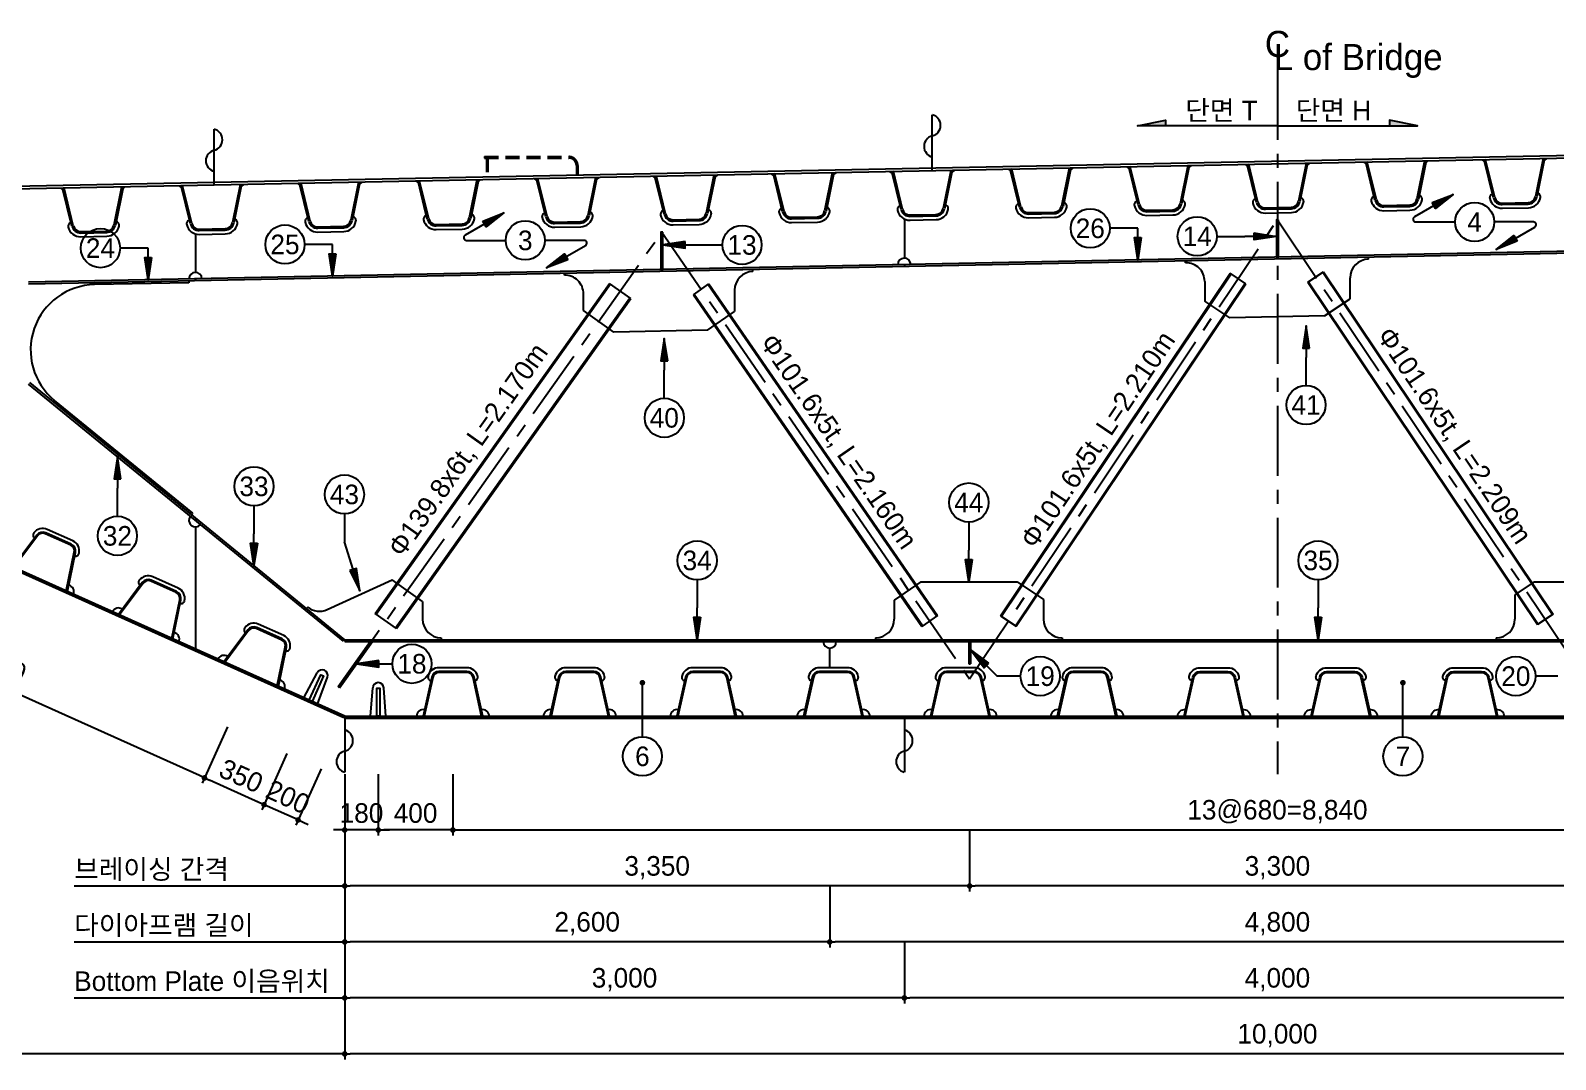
# Model space of a CAD drawing. Extents: x 2334 to 24789, y -25353 to -9366.
# Drawn here: x 6700 to 14875, y -18247 to -12732 of the extents above; entities that cross this region are included whole.
import ezdxf
from ezdxf.enums import TextEntityAlignment as Align

# ---------------------------------------------------------------- set-up
doc = ezdxf.new("R2010")
doc.units = 0
doc.header["$LTSCALE"] = 300
doc.linetypes.add('CENTER', pattern=[2, 1.25, -0.25, 0.25, -0.25])
doc.linetypes.add('HIDDEN', pattern=[0.375, 0.25, -0.125])
for name, color, linetype in [('CS-CNTL', 1, 'CENTER'), ('CS-DIML', 1, 'Continuous'), ('CS-LEAL', 1, 'Continuous'), ('CS-PATT', 1, 'Continuous'), ('CS-STEL-MAJR', 3, 'Continuous'), ('CS-STEL-MINR', 8, 'HIDDEN'), ('CS-SYMB', 3, 'Continuous'), ('CS-TEXT4', 7, 'Continuous'), ('DIML', 1, 'Continuous')]:
    doc.layers.add(name, color=color, linetype=linetype)
doc.styles.add('휴먼고딕', font='')
doc.styles.get('휴먼고딕').set_extended_font_data('휴먼고딕')
doc.dimstyles.new('일반도면_0001', dxfattribs={"dimtxt": 3.5, "dimasz": 1, "dimexe": 1, "dimexo": 5, "dimgap": 1.25, "dimtad": 1, "dimdec": 0, "dimzin": 0, "dimdsep": 46, "dimlunit": 6, "dimtxsty": '휴먼고딕', "dimblk": 'DOT', "dimcen": 0, "dimclrd": 1, "dimclre": 1, "dimclrt": 7, "dimadec": 0, "dimazin": 0, "dimtfac": 1, "dimtdec": 0, "dimtix": 1, "dimtmove": 2, "dimatfit": 3, "dimldrblk": 'NONE', "dimfxl": 1, "dimfrac": 2, "dimtolj": 1, "dimtzin": 0, "dimarcsym": 0})

# ---------------------------------------------------------------- blocks, each defined once
blk = doc.blocks.new('u-rib')
at = {"layer": 'CS-STEL-MAJR'}
for p, q in [((-116.6, -204.4), (-162, 0)), ((-153.9, 0), (-161.7, -1.7)), ((-108.8, -202.7), (-153.9, 0)), ((153.9, 0), (108.8, -202.7)), ((153.9, 0), (161.7, -1.7)), ((172, 0), (159.9, -9.8)), ((-172, 0), (-159.9, -9.8)), ((162, 0), (116.6, -204.4)), ((-69.7, -234), (69.7, -234)), ((-69.7, -242), (69.7, -242))]:
    blk.add_line(p, q, dxfattribs=at)
blk.add_lwpolyline([(-120.9, -184.9, 0.414214), (-136.1, -208.8, 0.351499), (-69.7, -262), (69.7, -262, 0.351499), (136.1, -208.8, 0.414214), (120.9, -184.9)], format="xyb", dxfattribs=at)
for centre, radius, start, end in [((-69.7, -194), 48, 192.53382, 270), ((-69.7, -194), 40, 192.53382, 270), ((69.7, -194), 40, 270, 347.46618), ((69.7, -194), 48, 270, 347.46618)]:
    blk.add_arc(centre, radius, start, end, dxfattribs=at)
blk = doc.blocks.new('하부리브(320)')
at = {"layer": 'CS-STEL-MAJR'}
for points in [[(118, 189.2, 0.414214), (133.1, 213, 0.351505), (74.6, 260), (-74.6, 260, 0.351505), (-133.1, 213, 0.414214), (-118, 189.2)], [(160, 0), (113.6, 208.7, 0.351505), (74.6, 240), (-74.6, 240, 0.351505), (-113.6, 208.7), (-160, 0)], [(159.7, 1.3), (153.9, 0), (107.8, 207.4, 0.351505), (74.6, 234), (-74.6, 234, 0.351505), (-107.8, 207.4), (-153.9, 0), (-159.7, 1.3)]]:
    blk.add_lwpolyline(points, format="xyb", dxfattribs=at)
for centre, start, end in [((-160, 0), 77.4674, 180), ((160, 0), 360, 102.5326)]:
    blk.add_arc(centre, 35, start, end, dxfattribs=at)
blk = doc.blocks.new('fp-flat-14')
at = {"layer": 'CS-SYMB', "color": 1}
blk.add_line((0, 0), (0, 10), dxfattribs=at)
for centre, start, end in [((-0.46, 8.12), 283.8809, 76.1191), ((0.46, 4.36), 103.8809, 256.1191)]:
    blk.add_arc(centre, 1.94, start, end, dxfattribs=at)
blk = doc.blocks.new('_Dot')
at = {"layer": 'DIML'}
blk.add_line((0, 0), (-1, 0), dxfattribs=at)
at = {"layer": 'DIML', "const_width": 0.5}
blk.add_lwpolyline([(-0.25, 0, 1), (0.25, 0, 1)], format="xyb", close=True, dxfattribs=at)
blk = doc.blocks.new('*D128')
at = {"layer": 'CS-DIML', "color": 1, "lineweight": -2, "transparency": 16777216}
for p, q in [((8964.2, -16717.1), (8964.2, -17047.1)), ((17804.2, -16717.1), (17804.2, -17047.1)), ((8994.2, -17017.1), (17774.2, -17017.1))]:
    blk.add_line(p, q, dxfattribs=at)
at = {"layer": 'Defpoints', "color": 0, "transparency": 16777216}
for p in [(8964.2, -16717.1), (17804.2, -16717.1), (17804.2, -17017.1)]:
    blk.add_point(p, dxfattribs=at)
at = {"layer": 'CS-DIML', "color": 1, "lineweight": -2, "transparency": 16777216, "xscale": 30, "yscale": 30, "zscale": 30, "rotation": 180}
blk.add_blockref('_Dot', (8964.2, -17017.1), dxfattribs=at)
at = {"layer": 'CS-DIML', "color": 1, "lineweight": -2, "transparency": 16777216, "xscale": 30, "yscale": 30, "zscale": 30}
blk.add_blockref('_Dot', (17804.2, -17017.1), dxfattribs=at)
at = {"layer": 'CS-DIML', "color": 7, "transparency": 16777216, "insert": (13384.2, -16919.1), "char_height": 105, "attachment_point": 5, "style": '휴먼고딕'}
blk.add_mtext('\\A1;13@680=8,840', dxfattribs=at)
blk = doc.blocks.new('_None')
blk = doc.blocks.new('*D129')
at = {"layer": 'CS-DIML', "color": 1, "lineweight": -2, "transparency": 16777216}
for p, q in [((8564.2, -16717.1), (8564.2, -17047.1)), ((8964.2, -16717.1), (8964.2, -17047.1)), ((8934.2, -17017.1), (8594.2, -17017.1))]:
    blk.add_line(p, q, dxfattribs=at)
at = {"layer": 'Defpoints', "color": 0, "transparency": 16777216}
for p in [(8564.2, -16717.1), (8964.2, -16717.1), (8564.2, -17017.1)]:
    blk.add_point(p, dxfattribs=at)
at = {"layer": 'CS-DIML', "color": 1, "lineweight": -2, "transparency": 16777216, "xscale": 30, "yscale": 30, "zscale": 30, "rotation": 180}
blk.add_blockref('_Dot', (8564.2, -17017.1), dxfattribs=at)
at = {"layer": 'CS-DIML', "color": 1, "lineweight": -2, "transparency": 16777216, "xscale": 30, "yscale": 30, "zscale": 30}
blk.add_blockref('_Dot', (8964.2, -17017.1), dxfattribs=at)
at = {"layer": 'CS-DIML', "color": 7, "transparency": 16777216, "insert": (8764.2, -16926.9), "char_height": 105, "attachment_point": 5, "style": '휴먼고딕'}
blk.add_mtext('\\A1;400', dxfattribs=at)
blk = doc.blocks.new('*D131')
at = {"layer": 'CS-DIML', "color": 1, "lineweight": -2, "transparency": 16777216}
for p, q in [((8384.2, -16717.1), (8384.2, -17047.1)), ((8564.2, -16717.1), (8564.2, -17047.1)), ((8354.2, -17017.1), (8324.2, -17017.1)), ((8564.2, -17017.1), (8384.2, -17017.1)), ((8594.2, -17017.1), (8624.2, -17017.1))]:
    blk.add_line(p, q, dxfattribs=at)
at = {"layer": 'Defpoints', "color": 0, "transparency": 16777216}
for p in [(8384.2, -16717.1), (8564.2, -16717.1), (8384.2, -17017.1)]:
    blk.add_point(p, dxfattribs=at)
at = {"layer": 'CS-DIML', "color": 1, "lineweight": -2, "transparency": 16777216, "xscale": 30, "yscale": 30, "zscale": 30}
blk.add_blockref('_Dot', (8384.2, -17017.1), dxfattribs=at)
at = {"layer": 'CS-DIML', "color": 1, "lineweight": -2, "transparency": 16777216, "xscale": 30, "yscale": 30, "zscale": 30, "rotation": 180}
blk.add_blockref('_Dot', (8564.2, -17017.1), dxfattribs=at)
at = {"layer": 'CS-DIML', "color": 7, "transparency": 16777216, "insert": (8474.2, -16926.9), "char_height": 105, "attachment_point": 5, "style": '휴먼고딕'}
blk.add_mtext('\\A1;180', dxfattribs=at)
blk = doc.blocks.new('*D133')
at = {"layer": 'CS-DIML', "color": 1, "lineweight": -2, "transparency": 16777216}
for p, q in [((8384.2, -17917.1), (8384.2, -18247.1)), ((18384.2, -17917.1), (18384.2, -18247.1)), ((18354.2, -18217.1), (8414.2, -18217.1))]:
    blk.add_line(p, q, dxfattribs=at)
at = {"layer": 'Defpoints', "color": 0, "transparency": 16777216}
for p in [(8384.2, -17917.1), (18384.2, -17917.1), (8384.2, -18217.1)]:
    blk.add_point(p, dxfattribs=at)
at = {"layer": 'CS-DIML', "color": 1, "lineweight": -2, "transparency": 16777216, "xscale": 30, "yscale": 30, "zscale": 30, "rotation": 180}
blk.add_blockref('_Dot', (8384.2, -18217.1), dxfattribs=at)
at = {"layer": 'CS-DIML', "color": 1, "lineweight": -2, "transparency": 16777216, "xscale": 30, "yscale": 30, "zscale": 30}
blk.add_blockref('_Dot', (18384.2, -18217.1), dxfattribs=at)
at = {"layer": 'CS-DIML', "color": 7, "transparency": 16777216, "insert": (13384.2, -18119.1), "char_height": 105, "attachment_point": 5, "style": '휴먼고딕'}
blk.add_mtext('\\A1;10,000', dxfattribs=at)
blk = doc.blocks.new('*D134')
at = {"layer": 'CS-DIML', "color": 1, "lineweight": -2, "transparency": 16777216}
for p, q in [((3634.2, -17917.1), (3634.2, -18247.1)), ((8384.2, -17917.1), (8384.2, -18247.1)), ((8354.2, -18217.1), (3664.2, -18217.1))]:
    blk.add_line(p, q, dxfattribs=at)
at = {"layer": 'Defpoints', "color": 0, "transparency": 16777216}
for p in [(3634.2, -17917.1), (8384.2, -17917.1), (3634.2, -18217.1)]:
    blk.add_point(p, dxfattribs=at)
at = {"layer": 'CS-DIML', "color": 1, "lineweight": -2, "transparency": 16777216, "xscale": 30, "yscale": 30, "zscale": 30, "rotation": 180}
blk.add_blockref('_Dot', (3634.2, -18217.1), dxfattribs=at)
at = {"layer": 'CS-DIML', "color": 1, "lineweight": -2, "transparency": 16777216, "xscale": 30, "yscale": 30, "zscale": 30}
blk.add_blockref('_Dot', (8384.2, -18217.1), dxfattribs=at)
at = {"layer": 'CS-DIML', "color": 7, "transparency": 16777216, "insert": (6009.2, -18119.1), "char_height": 105, "attachment_point": 5, "style": '휴먼고딕'}
blk.add_mtext('\\A1;4,750', dxfattribs=at)
blk = doc.blocks.new('*D136')
at = {"layer": 'CS-DIML', "color": 1, "lineweight": -2, "transparency": 16777216}
for p, q in [((8384.2, -17017.1), (8384.2, -17347.1)), ((11734.2, -17017.1), (11734.2, -17347.1)), ((11704.2, -17317.1), (8414.2, -17317.1))]:
    blk.add_line(p, q, dxfattribs=at)
at = {"layer": 'Defpoints', "color": 0, "transparency": 16777216}
for p in [(8384.2, -17017.1), (11734.2, -17017.1), (8384.2, -17317.1)]:
    blk.add_point(p, dxfattribs=at)
at = {"layer": 'CS-DIML', "color": 1, "lineweight": -2, "transparency": 16777216, "xscale": 30, "yscale": 30, "zscale": 30, "rotation": 180}
blk.add_blockref('_Dot', (8384.2, -17317.1), dxfattribs=at)
at = {"layer": 'CS-DIML', "color": 1, "lineweight": -2, "transparency": 16777216, "xscale": 30, "yscale": 30, "zscale": 30}
blk.add_blockref('_Dot', (11734.2, -17317.1), dxfattribs=at)
at = {"layer": 'CS-DIML', "color": 7, "transparency": 16777216, "insert": (10059.2, -17219.1), "char_height": 105, "attachment_point": 5, "style": '휴먼고딕'}
blk.add_mtext('\\A1;3,350', dxfattribs=at)
blk = doc.blocks.new('*D137')
at = {"layer": 'CS-DIML', "color": 1, "lineweight": -2, "transparency": 16777216}
for p, q in [((11734.2, -17017.1), (11734.2, -17347.1)), ((15034.2, -17017.1), (15034.2, -17347.1)), ((15004.2, -17317.1), (11764.2, -17317.1))]:
    blk.add_line(p, q, dxfattribs=at)
at = {"layer": 'Defpoints', "color": 0, "transparency": 16777216}
for p in [(11734.2, -17017.1), (15034.2, -17017.1), (11734.2, -17317.1)]:
    blk.add_point(p, dxfattribs=at)
at = {"layer": 'CS-DIML', "color": 1, "lineweight": -2, "transparency": 16777216, "xscale": 30, "yscale": 30, "zscale": 30, "rotation": 180}
blk.add_blockref('_Dot', (11734.2, -17317.1), dxfattribs=at)
at = {"layer": 'CS-DIML', "color": 1, "lineweight": -2, "transparency": 16777216, "xscale": 30, "yscale": 30, "zscale": 30}
blk.add_blockref('_Dot', (15034.2, -17317.1), dxfattribs=at)
at = {"layer": 'CS-DIML', "color": 7, "transparency": 16777216, "insert": (13384.2, -17219.1), "char_height": 105, "attachment_point": 5, "style": '휴먼고딕'}
blk.add_mtext('\\A1;3,300', dxfattribs=at)
blk = doc.blocks.new('*D139')
at = {"layer": 'CS-DIML', "color": 1, "lineweight": -2, "transparency": 16777216}
for p, q in [((8384.2, -17317.1), (8384.2, -17647.1)), ((10984.2, -17317.1), (10984.2, -17647.1)), ((10954.2, -17617.1), (8414.2, -17617.1))]:
    blk.add_line(p, q, dxfattribs=at)
at = {"layer": 'Defpoints', "color": 0, "transparency": 16777216}
for p in [(8384.2, -17317.1), (10984.2, -17317.1), (8384.2, -17617.1)]:
    blk.add_point(p, dxfattribs=at)
at = {"layer": 'CS-DIML', "color": 1, "lineweight": -2, "transparency": 16777216, "xscale": 30, "yscale": 30, "zscale": 30, "rotation": 180}
blk.add_blockref('_Dot', (8384.2, -17617.1), dxfattribs=at)
at = {"layer": 'CS-DIML', "color": 1, "lineweight": -2, "transparency": 16777216, "xscale": 30, "yscale": 30, "zscale": 30}
blk.add_blockref('_Dot', (10984.2, -17617.1), dxfattribs=at)
at = {"layer": 'CS-DIML', "color": 7, "transparency": 16777216, "insert": (9684.2, -17519.1), "char_height": 105, "attachment_point": 5, "style": '휴먼고딕'}
blk.add_mtext('\\A1;2,600', dxfattribs=at)
blk = doc.blocks.new('*D140')
at = {"layer": 'CS-DIML', "color": 1, "lineweight": -2, "transparency": 16777216}
for p, q in [((10984.2, -17317.1), (10984.2, -17647.1)), ((15784.2, -17317.1), (15784.2, -17647.1)), ((15754.2, -17617.1), (11014.2, -17617.1))]:
    blk.add_line(p, q, dxfattribs=at)
at = {"layer": 'Defpoints', "color": 0, "transparency": 16777216}
for p in [(10984.2, -17317.1), (15784.2, -17317.1), (10984.2, -17617.1)]:
    blk.add_point(p, dxfattribs=at)
at = {"layer": 'CS-DIML', "color": 1, "lineweight": -2, "transparency": 16777216, "xscale": 30, "yscale": 30, "zscale": 30, "rotation": 180}
blk.add_blockref('_Dot', (10984.2, -17617.1), dxfattribs=at)
at = {"layer": 'CS-DIML', "color": 1, "lineweight": -2, "transparency": 16777216, "xscale": 30, "yscale": 30, "zscale": 30}
blk.add_blockref('_Dot', (15784.2, -17617.1), dxfattribs=at)
at = {"layer": 'CS-DIML', "color": 7, "transparency": 16777216, "insert": (13384.2, -17519.1), "char_height": 105, "attachment_point": 5, "style": '휴먼고딕'}
blk.add_mtext('\\A1;4,800', dxfattribs=at)
blk = doc.blocks.new('*D146')
at = {"layer": 'CS-DIML', "color": 1, "lineweight": -2, "transparency": 16777216}
for p, q in [((8074.8, -16607.9), (7939.5, -16908.9)), ((8257.2, -16689.9), (8121.9, -16990.9)), ((7924.4, -16869.3), (7897.1, -16857)), ((8134.2, -16963.5), (7951.8, -16881.6)), ((8161.6, -16975.8), (8189, -16988.1))]:
    blk.add_line(p, q, dxfattribs=at)
at = {"layer": 'Defpoints', "color": 0, "transparency": 16777216}
for p in [(8074.8, -16607.9), (8257.2, -16689.9), (7951.8, -16881.6)]:
    blk.add_point(p, dxfattribs=at)
at = {"layer": 'CS-DIML', "color": 1, "lineweight": -2, "transparency": 16777216, "xscale": 30, "yscale": 30, "zscale": 30}
for p, rotation in [((7951.8, -16881.6), 335.804027417254), ((8134.2, -16963.5), 155.804027417254)]:
    blk.add_blockref('_Dot', p, dxfattribs=dict(at, rotation=rotation))
at = {"layer": 'CS-DIML', "color": 7, "transparency": 16777216, "insert": (8080, -16840.2), "char_height": 105, "attachment_point": 5, "rotation": 335.80403, "style": '휴먼고딕'}
blk.add_mtext('\\A1;200', dxfattribs=at)
blk = doc.blocks.new('*D147')
at = {"layer": 'CS-DIML', "color": 1, "lineweight": -2, "transparency": 16777216}
for p, q in [((7755.5, -16464.5), (7620.3, -16765.5)), ((8074.8, -16607.9), (7939.5, -16908.9)), ((7924.4, -16869.3), (7659.9, -16750.4))]:
    blk.add_line(p, q, dxfattribs=at)
at = {"layer": 'Defpoints', "color": 0, "transparency": 16777216}
for p in [(7755.5, -16464.5), (8074.8, -16607.9), (7632.5, -16738.1)]:
    blk.add_point(p, dxfattribs=at)
at = {"layer": 'CS-DIML', "color": 1, "lineweight": -2, "transparency": 16777216, "xscale": 30, "yscale": 30, "zscale": 30}
for p, rotation in [((7632.5, -16738.1), 155.804027417254), ((7951.8, -16881.6), 335.804027417254)]:
    blk.add_blockref('_Dot', p, dxfattribs=dict(at, rotation=rotation))
at = {"layer": 'CS-DIML', "color": 7, "transparency": 16777216, "insert": (7829.2, -16727.5), "char_height": 105, "attachment_point": 5, "rotation": 335.80403, "style": '휴먼고딕'}
blk.add_mtext('\\A1;350', dxfattribs=at)
blk = doc.blocks.new('*D148')
at = {"layer": 'CS-DIML', "color": 1, "lineweight": -2, "transparency": 16777216}
for p, q in [((4927.8, -15193.9), (4792.6, -15494.9)), ((7605.2, -16725.8), (4832.3, -15479.9)), ((7755.5, -16464.5), (7620.3, -16765.5))]:
    blk.add_line(p, q, dxfattribs=at)
at = {"layer": 'Defpoints', "color": 0, "transparency": 16777216}
for p in [(4927.8, -15193.9), (4804.9, -15467.6), (7755.5, -16464.5)]:
    blk.add_point(p, dxfattribs=at)
at = {"layer": 'CS-DIML', "color": 1, "lineweight": -2, "transparency": 16777216, "xscale": 30, "yscale": 30, "zscale": 30}
for p, rotation in [((4804.9, -15467.6), 155.804027417254), ((7632.5, -16738.1), 335.804027417254)]:
    blk.add_blockref('_Dot', p, dxfattribs=dict(at, rotation=rotation))
at = {"layer": 'CS-DIML', "color": 7, "transparency": 16777216, "insert": (6258.9, -16013.4), "char_height": 105, "attachment_point": 5, "rotation": 335.80403, "style": '휴먼고딕'}
blk.add_mtext('\\A1;5@620=3,100', dxfattribs=at)
blk = doc.blocks.new('*D81')
at = {"layer": 'CS-DIML', "color": 1, "lineweight": -2, "transparency": 16777216}
for p, q in [((8384.2, -17617.1), (8384.2, -17947.1)), ((11384.2, -17617.1), (11384.2, -17947.1)), ((11354.2, -17917.1), (8414.2, -17917.1))]:
    blk.add_line(p, q, dxfattribs=at)
at = {"layer": 'Defpoints', "color": 0, "transparency": 16777216}
for p in [(8384.2, -17617.1), (11384.2, -17617.1), (8384.2, -17917.1)]:
    blk.add_point(p, dxfattribs=at)
at = {"layer": 'CS-DIML', "color": 1, "lineweight": -2, "transparency": 16777216, "xscale": 30, "yscale": 30, "zscale": 30, "rotation": 180}
blk.add_blockref('_Dot', (8384.2, -17917.1), dxfattribs=at)
at = {"layer": 'CS-DIML', "color": 1, "lineweight": -2, "transparency": 16777216, "xscale": 30, "yscale": 30, "zscale": 30}
blk.add_blockref('_Dot', (11384.2, -17917.1), dxfattribs=at)
at = {"layer": 'CS-DIML', "color": 7, "transparency": 16777216, "insert": (9884.2, -17819.1), "char_height": 105, "attachment_point": 5, "style": '휴먼고딕'}
blk.add_mtext('\\A1;3,000', dxfattribs=at)
blk = doc.blocks.new('*D82')
at = {"layer": 'CS-DIML', "color": 1, "lineweight": -2, "transparency": 16777216}
for p, q in [((11384.2, -17617.1), (11384.2, -17947.1)), ((15384.2, -17617.1), (15384.2, -17947.1)), ((15354.2, -17917.1), (11414.2, -17917.1))]:
    blk.add_line(p, q, dxfattribs=at)
at = {"layer": 'Defpoints', "color": 0, "transparency": 16777216}
for p in [(11384.2, -17617.1), (15384.2, -17617.1), (11384.2, -17917.1)]:
    blk.add_point(p, dxfattribs=at)
at = {"layer": 'CS-DIML', "color": 1, "lineweight": -2, "transparency": 16777216, "xscale": 30, "yscale": 30, "zscale": 30, "rotation": 180}
blk.add_blockref('_Dot', (11384.2, -17917.1), dxfattribs=at)
at = {"layer": 'CS-DIML', "color": 1, "lineweight": -2, "transparency": 16777216, "xscale": 30, "yscale": 30, "zscale": 30}
blk.add_blockref('_Dot', (15384.2, -17917.1), dxfattribs=at)
at = {"layer": 'CS-DIML', "color": 7, "transparency": 16777216, "insert": (13384.2, -17819.1), "char_height": 105, "attachment_point": 5, "style": '휴먼고딕'}
blk.add_mtext('\\A1;4,000', dxfattribs=at)

msp = doc.modelspace()

# ---------------------------------------------------------------- hatches: boundary and pattern name
at = {"layer": 'CS-LEAL'}
for points in [[(12784.2, -13213.1), (12634.2, -13243.1), (12784.2, -13243.1)], [(13984.2, -13243.1), (14134.2, -13243.1), (13984.2, -13213.1)]]:
    msp.add_hatch(color=256, dxfattribs=at).paths.add_polyline_path(points)

# ---------------------------------------------------------------- linework, layer by layer
at = {"layer": 'CS-CNTL', "linetype": 'CENTER'}
for p, q in [((13384.2, -12943.1), (13384.2, -16717.1)), ((8352.6, -16251.7), (10084.2, -13813.2)), ((10084.2, -13813.2), (11734.2, -16207.1)), ((11734.2, -16207.1), (13384.2, -13747.2)), ((13384.2, -13747.2), (15034.2, -16207.1))]:
    msp.add_line(p, q, dxfattribs=at)
at = {"layer": 'CS-LEAL'}
for p, q in [((14326.6, -13610.3), (14118.7, -13730.3)), ((9237.5, -13708.9), (9029.7, -13828.9)), ((12635.8, -13792.2), (12485.8, -13792.2)), ((12635.8, -13962.2), (12635.8, -13792.2)), ((14126.2, -13758.3), (14336.2, -13758.3)), ((14756.2, -13758.3), (14546.2, -13758.3)), ((14555.9, -13906.3), (14763.7, -13786.3)), ((8319.1, -13878.5), (8169.1, -13878.5)), ((8319.1, -14048.5), (8319.1, -13878.5)), ((9037.2, -13856.9), (9247.2, -13856.9)), ((9667.2, -13856.9), (9457.2, -13856.9)), ((9466.8, -14004.9), (9674.7, -13884.9)), ((10089.2, -13881.3), (10259.2, -13881.3)), ((10259.2, -13881.3), (10409.2, -13881.3)), ((13059.2, -13835.3), (13209.2, -13835.3)), ((13379.2, -13835.3), (13209.2, -13835.3)), ((7329.9, -13898.3), (7179.9, -13898.3)), ((7329.9, -14068.3), (7329.9, -13898.3)), ((10097.5, -14383), (10097.5, -14553)), ((13537.6, -14314.2), (13537.6, -14484.2)), ((13537.6, -14634.2), (13537.6, -14484.2)), ((10097.5, -14703), (10097.5, -14553)), ((7165.7, -15015.5), (7165.7, -15185.5)), ((7165.7, -15335.5), (7165.7, -15185.5)), ((7897.9, -15280.2), (7897.9, -15430.2)), ((8382.8, -15323.4), (8382.8, -15473.4)), ((11729.8, -15367.1), (11729.8, -15517.1)), ((7897.9, -15600.2), (7897.9, -15430.2)), ((8465.9, -15735.7), (8382.8, -15473.4)), ((11729.8, -15687.1), (11729.8, -15517.1)), ((10273.5, -15677.1), (10273.5, -15827.1)), ((13601.8, -15677.1), (13601.8, -15827.1)), ((10273.5, -15997.1), (10273.5, -15827.1)), ((13601.8, -15997.1), (13601.8, -15827.1)), ((11739.2, -16050.4), (11881.4, -16192.6)), ((8447.9, -16126.1), (8639.6, -16126.1)), ((9980, -16517.1), (9980, -16227.7)), ((12007.5, -16192.6), (11881.4, -16192.6)), ((14056.7, -16517.1), (14056.7, -16227.7)), ((14887.1, -16192.6), (14767.1, -16192.6)), ((6934.2, -17317.1), (8384.2, -17317.1)), ((6934.2, -17617.1), (8384.2, -17617.1)), ((6934.2, -17917.1), (8384.2, -17917.1))]:
    msp.add_line(p, q, dxfattribs=at)
for points in [[(13384.2, -13243.1), (12634.2, -13243.1), (12784.2, -13213.1), (12784.2, -13243.1)], [(13384.2, -13243.1), (14134.2, -13243.1), (13984.2, -13213.1), (13984.2, -13243.1)]]:
    msp.add_lwpolyline(points, dxfattribs=at)
for points in [[(14326.6, -13610.3, 0, 36, 0), (14222.6, -13670.3, 0, 0, 0)], [(9237.5, -13708.9, 0, 36, 0), (9133.6, -13768.9, 0, 0, 0)], [(10089.2, -13881.3, 0, 36, 0), (10209.2, -13881.3, 0, 0, 0)], [(12635.8, -13962.2, 0, 36, 0), (12635.8, -13842.2, 0, 0, 0)], [(13379.2, -13835.3, 0, 36, 0), (13259.2, -13835.3, 0, 0, 0)], [(14555.9, -13906.3, 0, 36, 0), (14659.8, -13846.3, 0, 0, 0)], [(7329.9, -14068.3, 0, 36, 0), (7329.9, -13948.3, 0, 0, 0)], [(8319.1, -14048.5, 0, 36, 0), (8319.1, -13928.5, 0, 0, 0)], [(9466.8, -14004.9, 0, 36, 0), (9570.8, -13944.9, 0, 0, 0)], [(13537.6, -14314.2, 0, 36, 0), (13537.6, -14434.2, 0, 0, 0)], [(10097.5, -14383, 0, 36, 0), (10097.5, -14503, 0, 0, 0)], [(7165.7, -15015.5, 0, 36, 0), (7165.7, -15135.5, 0, 0, 0)], [(7897.9, -15600.2, 0, 36, 0), (7897.9, -15480.2, 0, 0, 0)], [(8465.9, -15735.7, 0, 36, 0), (8429.7, -15621.3, 0, 0, 0)], [(11729.8, -15687.1, 0, 36, 0), (11729.8, -15567.1, 0, 0, 0)], [(10273.5, -15997.1, 0, 36, 0), (10273.5, -15877.1, 0, 0, 0)], [(13601.8, -15997.1, 0, 36, 0), (13601.8, -15877.1, 0, 0, 0)], [(11739.2, -16050.4, 0, 36, 0), (11824.1, -16135.2, 0, 0, 0)], [(8447.9, -16126.1, 0, 36, 0), (8567.9, -16126.1, 0, 0, 0)]]:
    msp.add_lwpolyline(points, format="xyseb", dxfattribs=at)
for points in [[(14213.6, -13654.7), (14326.6, -13610.3), (14231.6, -13685.9)], [(9124.6, -13753.3), (9237.5, -13708.9), (9142.6, -13784.5)], [(10209.2, -13863.3), (10089.2, -13881.3), (10209.2, -13899.3)], [(12653.8, -13842.2), (12635.8, -13962.2), (12617.8, -13842.2)], [(13259.2, -13817.3), (13379.2, -13835.3), (13259.2, -13853.3)], [(14668.8, -13861.9), (14555.9, -13906.3), (14650.8, -13830.7)], [(7347.9, -13948.3), (7329.9, -14068.3), (7311.9, -13948.3)], [(8337.1, -13928.5), (8319.1, -14048.5), (8301.1, -13928.5)], [(9579.8, -13960.5), (9466.8, -14004.9), (9561.8, -13929.3)], [(10115.5, -14503), (10097.5, -14383), (10079.5, -14503)], [(13555.6, -14434.2), (13537.6, -14314.2), (13519.6, -14434.2)], [(7183.7, -15135.5), (7165.7, -15015.5), (7147.7, -15135.5)], [(7915.9, -15480.2), (7897.9, -15600.2), (7879.9, -15480.2)], [(11747.8, -15567.1), (11729.8, -15687.1), (11711.8, -15567.1)], [(8412.5, -15626.8), (8465.9, -15735.7), (8446.8, -15615.9)], [(10291.5, -15877.1), (10273.5, -15997.1), (10255.5, -15877.1)], [(13619.8, -15877.1), (13601.8, -15997.1), (13583.8, -15877.1)], [(11836.8, -16122.5), (11739.2, -16050.4), (11811.4, -16148)], [(8567.9, -16108.1), (8447.9, -16126.1), (8567.9, -16144.1)]]:
    msp.add_lwpolyline(points, close=True, dxfattribs=at)
at = {"layer": 'CS-LEAL', "const_width": 15}
for points in [[(9972.5, -16227.7, 1), (9987.5, -16227.7, 1)], [(14049.2, -16227.7, 1), (14064.2, -16227.7, 1)]]:
    msp.add_lwpolyline(points, format="xyb", close=True, dxfattribs=at)
at = {"layer": 'CS-LEAL'}
for centre in [(12380.8, -13792.2), (12954.2, -13835.3), (14441.2, -13758.3), (7074.9, -13898.3), (8064.1, -13878.5), (9352.2, -13856.9), (10514.2, -13881.3), (10097.5, -14808), (13537.6, -14739.2), (7897.9, -15175.2), (8382.8, -15218.4), (11729.8, -15262.1), (7165.7, -15440.5), (10273.5, -15572.1), (13601.8, -15572.1), (8744.6, -16126.1), (12112.5, -16192.6), (14662.1, -16192.6), (9980, -16622.1), (14056.7, -16622.1)]:
    msp.add_circle(centre, 105, dxfattribs=at)
for centre, start, end in [((14126.2, -13743.3), 120, 270), ((14126.2, -13743.3), 120, 270), ((14756.2, -13773.3), 300, 90), ((9037.2, -13841.9), 120, 270), ((9037.2, -13841.9), 120, 270), ((9667.2, -13871.9), 300, 90)]:
    msp.add_arc(centre, 15, start, end, dxfattribs=at)
at = {"layer": 'CS-PATT'}
for p, q in [((11384.2, -13742), (11384.2, -13952.2)), ((7584.2, -13823.2), (7584.2, -14028.2)), ((7584.2, -15392.1), (7584.2, -16047.7)), ((10984.2, -16147.1), (10984.2, -16042.1))]:
    msp.add_line(p, q, dxfattribs=at)
at = {"layer": 'CS-STEL-MAJR'}
for p, q in [((15384.2, -13393.1), (4644.2, -13607.9)), ((15384.2, -13407.1), (4644.2, -13621.9)), ((15384.2, -13907.2), (6689.2, -14081.1)), ((15384.2, -13917.2), (6689.2, -14091.1)), ((12892.2, -13977.1), (12892, -13967.1)), ((13872.2, -13957.5), (13872, -13947.5)), ((9562.2, -14043.7), (9562, -14033.7)), ((10572.2, -14023.5), (10572, -14013.5)), ((11384.2, -13987.2), (11384.2, -13997.2)), ((11900, -15868.8), (13131.3, -14033.2)), ((11904.1, -15871.6), (13135.4, -14036)), ((13215.6, -14089.8), (13131.3, -14033.2)), ((13547.3, -14081.4), (13631.7, -14024.8)), ((13627.5, -14027.6), (14858.3, -15862.5)), ((13631.7, -14024.8), (14862.4, -15859.7)), ((13774.2, -14170), (13774.2, -14057.5)), ((7549.3, -14083.9), (7043.6, -14094)), ((7549.3, -14073.9), (7549.3, -14083.9)), ((7584.2, -14063.2), (7584.2, -14073.2)), ((8547.4, -15856.7), (9803.9, -14087.2)), ((8552.3, -15860.1), (9808.8, -14090.7)), ((9917.9, -14168.2), (9803.9, -14087.2)), ((10253.2, -14147.9), (10336.9, -14090.2)), ((10332.8, -14093), (11558.3, -15871.1)), ((10336.9, -14090.2), (11562.4, -15868.3)), ((10474.2, -14123.5), (10474.2, -14238.4)), ((11980.2, -15922.6), (13211.5, -14087)), ((11984.4, -15925.4), (13215.6, -14089.8)), ((12994.2, -14077.1), (12994.2, -14182.1)), ((13547.3, -14081.4), (14778, -15916.3)), ((13551.4, -14078.7), (14782.2, -15913.6)), ((8656.5, -15934.1), (9913, -14164.7)), ((8661.4, -15937.6), (9917.9, -14168.2)), ((9664.2, -14233.4), (9664.2, -14143.7)), ((10253.2, -14147.9), (11478.8, -15926)), ((10257.3, -14145), (11482.9, -15923.1)), ((13128.9, -14272.4), (12994.2, -14182.1)), ((13636.8, -14262.2), (13774.2, -14170)), ((9826.3, -14348.5), (9664.2, -14233.4)), ((10329.2, -14338.4), (10474.2, -14238.4)), ((13636.8, -14262.2), (13128.9, -14272.4)), ((10329.2, -14338.4), (9826.3, -14348.5)), ((8377.9, -16004.9), (6689.2, -14626.7)), ((8384.2, -15997.1), (6695.6, -14618.9)), ((8384.2, -16407.1), (4644.2, -14726.6)), ((8380.1, -16416.3), (4644.2, -14737.6)), ((7569.8, -15319.5), (6829.3, -14715.1)), ((7563.5, -15327.2), (7569.8, -15319.5)), ((7584.2, -15357.1), (7590.6, -15349.4)), ((8290.6, -15835.6), (8638.6, -15676.2)), ((8801.7, -15792), (8638.6, -15676.2)), ((11472.8, -15687.1), (11329.8, -15785.7)), ((11472.8, -15687.1), (11988.1, -15687.1)), ((11988.1, -15687.1), (12129.8, -15782.1)), ((14760.7, -15687.1), (14656.9, -15756.8)), ((14760.7, -15687.1), (15305.9, -15687.1)), ((14656.9, -15756.8), (14656.9, -15887.1)), ((8185.7, -15822.2), (8179.4, -15830)), ((8661.4, -15937.6), (8547.4, -15856.7)), ((8801.7, -15792), (8801.7, -15887.1)), ((11329.8, -15785.7), (11329.8, -15887.1)), ((12129.8, -15782.1), (12129.8, -15887.1)), ((11562.4, -15868.3), (11478.8, -15926)), ((11900, -15868.8), (11984.4, -15925.4)), ((14862.4, -15859.7), (14778, -15916.3)), ((8348.5, -16248.8), (8520.1, -16007.1)), ((8356.7, -16254.6), (8532.4, -16007.1)), ((8384.2, -15997.1), (8377.9, -16004.9)), ((8384.2, -15997.1), (18384.2, -15997.1)), ((8384.2, -15997.1), (8384.2, -16007.1)), ((8384.2, -16007.1), (18384.2, -16007.1)), ((8901.7, -15987.1), (8901.7, -15997.1)), ((10984.2, -16007.1), (10984.2, -15997.1)), ((10984.2, -15997.1), (10984.2, -16007.1)), ((11229.8, -15987.1), (11229.8, -15997.1)), ((11729.2, -16007.1), (11729.2, -16127.1)), ((11739.2, -16007.1), (11739.2, -16127.1)), ((12229.8, -15987.1), (12229.8, -15997.1)), ((14556.9, -15987.1), (14556.9, -15997.1)), ((8164.4, -16308.4), (8236.9, -16174.1)), ((11729.2, -16127.1), (11739.2, -16127.1)), ((8239.2, -16342), (8291.5, -16198.6)), ((8356.7, -16254.6), (8348.5, -16248.8)), ((8523.2, -16407.1), (8534.3, -16255)), ((8605.2, -16407.1), (8594.2, -16255)), ((8384.2, -16407.1), (8380.1, -16416.3)), ((8384.2, -16407.1), (18384.2, -16407.1)), ((8384.2, -16407.1), (8384.2, -16417.1)), ((8384.2, -16417.1), (18384.2, -16417.1))]:
    msp.add_line(p, q, dxfattribs=at)
for points in [[(10089.2, -13813.2), (10079.2, -13813.2), (10079.2, -14013.2), (10089.2, -14013.2)], [(13389.2, -13747.2), (13379.2, -13747.2), (13379.2, -13947.2), (13389.2, -13947.2)], [(8194.5, -16321.9), (8256, -16185.1), (8270.6, -16191.6), (8209.1, -16328.4)], [(8556.2, -16407.1), (8556.2, -16257.1), (8572.2, -16257.1), (8572.2, -16407.1)]]:
    msp.add_lwpolyline(points, close=True, dxfattribs=at)
for centre, radius, start, end in [((11384.2, -13987.2), 35, 1.14576, 181.14576), ((12894.2, -14077.1), 100, 0, 91.14576), ((13874.2, -14057.5), 100, 91.14576, 180), ((7584.2, -14063.2), 35, 1.14576, 181.14576), ((9564.2, -14143.7), 100, 0, 91.14576), ((10574.2, -14123.5), 100, 91.14576, 180), ((7050.6, -14444), 350, 91.14576, 230.78065), ((7584.2, -15357.1), 35, 140.78065, 320.78065), ((8249, -15744.7), 100, 230.78065, 294.62043), ((8901.7, -15887.1), 100, 180, 270), ((11229.8, -15887.1), 100, 270, 0), ((12229.8, -15887.1), 100, 180, 270), ((14556.9, -15887.1), 100, 270, 0), ((10984.2, -16007.1), 35, 180, 0), ((8263.3, -16188.3), 30, 339.96804, 151.64037), ((8564.2, -16257.1), 30, 4.16401, 175.83634)]:
    msp.add_arc(centre, radius, start, end, dxfattribs=at)
at = {"layer": 'CS-STEL-MINR'}
for p, q in [((9134.2, -13408.1), (9586.2, -13408.1)), ((9134.2, -13416.1), (9586.2, -13416.1)), ((9626.2, -13456.1), (9626.2, -13508.3)), ((9634.2, -13456.1), (9634.2, -13508.1))]:
    msp.add_line(p, q, dxfattribs=at)
for points in [[(9134.2, -13408.1), (9134.2, -13416.1)], [(9144.2, -13416.1), (9144.2, -13517.9)], [(9152.2, -13416.1), (9152.2, -13517.8)]]:
    msp.add_lwpolyline(points, dxfattribs=at)
for radius in [48, 40]:
    msp.add_arc((9586.2, -13456.1), radius, 0, 90, dxfattribs=at)

# ---------------------------------------------------------------- block references
at = {"xscale": 30, "yscale": 30, "zscale": 30}
for p in [(11534.2, -13484.1), (7684.2, -13561.1)]:
    msp.add_blockref('fp-flat-14', p, dxfattribs=at)
at = {"xscale": 30, "yscale": 30, "zscale": 30, "rotation": 180}
for p in [(8384.2, -16407.1), (11384.2, -16407.1)]:
    msp.add_blockref('fp-flat-14', p, dxfattribs=at)
at = {"layer": 'CS-STEL-MAJR'}
for name, p, rotation in [('u-rib', (11479.2, -13485.2), 1.145762837967497), ('u-rib', (12114.2, -13472.5), 1.145762837967497), ('u-rib', (12749.2, -13459.8), 1.145762837967497), ('u-rib', (13384.2, -13447.1), 1.145762837967497), ('u-rib', (14019.2, -13434.4), 1.145762837967497), ('u-rib', (14654.2, -13421.7), 1.145762837967497), ('u-rib', (7669.2, -13561.4), 1.145762837967497), ('u-rib', (8304.2, -13548.7), 1.145762837967497), ('u-rib', (8939.2, -13536), 1.145762837967497), ('u-rib', (9574.2, -13523.3), 1.145762837967497), ('u-rib', (10209.2, -13510.6), 1.145762837967497), ('u-rib', (10844.2, -13497.9), 1.145762837967497), ('u-rib', (7034.2, -13574.1), 1.145762837967497), ('하부리브(320)', (6751.5, -15673.5), 335.8053030995115), ('하부리브(320)', (7317, -15927.6), 335.8053030995115), ('하부리브(320)', (7882.6, -16181.7), 335.8053030995115)]:
    msp.add_blockref(name, p, dxfattribs=dict(at, rotation=rotation))
for p in [(8964.2, -16407.1), (9644.2, -16407.1), (10324.2, -16407.1), (11004.2, -16407.1), (11684.2, -16407.1), (12364.2, -16407.1)]:
    msp.add_blockref('하부리브(320)', p, dxfattribs=at)
at = {"layer": 'CS-STEL-MAJR', "xscale": -1}
for p in [(13044.2, -16407.1), (13724.2, -16407.1), (14404.2, -16407.1)]:
    msp.add_blockref('하부리브(320)', p, dxfattribs=at)

# ---------------------------------------------------------------- texts
at = {"layer": 'CS-TEXT4', "style": '휴먼고딕'}
for s, height, p in [('C', 140, (13384.2, -12804.1)), ('단면 T', 105, (13084.2, -13160.6)), ('단면 H', 105, (13684.2, -13160.6)), ('4', 105, (14441.2, -13758.3)), ('3', 105, (9352.2, -13856.9)), ('26', 105, (12380.8, -13792.2)), ('14', 105, (12954.2, -13835.3)), ('24', 105, (7074.9, -13898.3)), ('25', 105, (8064.1, -13878.5)), ('13', 105, (10514.2, -13881.3)), ('41', 105, (13537.6, -14739.2)), ('40', 105, (10097.5, -14808)), ('33', 105, (7897.9, -15175.2)), ('43', 105, (8382.8, -15218.4)), ('44', 105, (11729.8, -15262.1)), ('32', 105, (7165.7, -15440.5)), ('34', 105, (10273.5, -15572.1)), ('35', 105, (13601.8, -15572.1)), ('18', 105, (8744.6, -16126.1)), ('19', 105, (12112.5, -16192.6)), ('20', 105, (14662.1, -16192.6)), ('6', 105, (9980, -16622.1)), ('7', 105, (14056.7, -16622.1))]:
    msp.add_text(s, height=height, dxfattribs=at).set_placement(p, align=Align.MIDDLE_CENTER)
for s, height, p in [('L of Bridge', 140, (13364.2, -12874.1)), ('브레이싱 간격', 105, (6934.2, -17227.1)), ('다이아프램 길이', 105, (6934.2, -17527.1)), ('Bottom Plate 이음위치', 105, (6934.2, -17827.1))]:
    msp.add_text(s, height=height, dxfattribs=at).set_placement(p, align=Align.MIDDLE_LEFT)
for s, rotation, p in [('Φ101.6x5t, L=2.160m', 304.57621, (11032.7, -14933.8)), ('Φ101.6x5t, L=2.210m', 56.14831, (12419.9, -14924.6)), ('Φ101.6x5t, L=2.209m', 303.85169, (14333.6, -14902.2)), ('Φ139.8x6t, L=2.170m', 54.6204, (9043.7, -14978.9))]:
    msp.add_text(s, height=105, rotation=rotation, dxfattribs=at).set_placement(p, align=Align.MIDDLE_CENTER)

# ---------------------------------------------------------------- dimensions: what is measured, and where the dimension line sits
at = {"layer": 'CS-DIML'}
dim = msp.add_linear_dim(base=(4804.9, -15467.6), p1=(7755.5, -16464.5), p2=(4927.8, -15193.9), angle=155.80403, text='5@620=<>', dimstyle='일반도면_0001', override={"dimscale": 30, "dimexo": 0}, dxfattribs=at)
dim.commit()
dim.dimension.update_dxf_attribs({"geometry": '*D148', "text_midpoint": (6258.9, -16013.4)})
for base, p1, p2, angle, picture, middle in [((7632.5, -16738.1), (8074.8, -16607.9), (7755.5, -16464.5), 155.80403, '*D147', (7829.2, -16727.5)), ((7951.8, -16881.6), (8257.2, -16689.9), (8074.8, -16607.9), 155.80403, '*D146', (8080, -16840.2)), ((8384.2, -17017.1), (8564.2, -16717.1), (8384.2, -16717.1), 180, '*D131', (8474.2, -16926.9)), ((8564.2, -17017.1), (8964.2, -16717.1), (8564.2, -16717.1), 180, '*D129', (8764.2, -16926.9)), ((8384.2, -17317.1), (11734.2, -17017.1), (8384.2, -17017.1), 180, '*D136', (10059.2, -17219.1)), ((11734.2, -17317.1), (15034.2, -17017.1), (11734.2, -17017.1), 180, '*D137', (13384.2, -17219.1)), ((8384.2, -17617.1), (10984.2, -17317.1), (8384.2, -17317.1), 180, '*D139', (9684.2, -17519.1)), ((10984.2, -17617.1), (15784.2, -17317.1), (10984.2, -17317.1), 180, '*D140', (13384.2, -17519.1)), ((8384.2, -17917.1), (11384.2, -17617.1), (8384.2, -17617.1), 180, '*D81', (9884.2, -17819.1)), ((11384.2, -17917.1), (15384.2, -17617.1), (11384.2, -17617.1), 180, '*D82', (13384.2, -17819.1)), ((3634.2, -18217.1), (8384.2, -17917.1), (3634.2, -17917.1), 180, '*D134', (6009.2, -18119.1)), ((8384.2, -18217.1), (18384.2, -17917.1), (8384.2, -17917.1), 180, '*D133', (13384.2, -18119.1))]:
    dim = msp.add_linear_dim(base=base, p1=p1, p2=p2, angle=angle, dimstyle='일반도면_0001', override={"dimscale": 30, "dimexo": 0}, dxfattribs=at)
    dim.commit()
    dim.dimension.update_dxf_attribs({"geometry": picture, "text_midpoint": middle})
dim = msp.add_linear_dim(base=(17804.2, -17017.1), p1=(8964.2, -16717.1), p2=(17804.2, -16717.1), text='13@680=<>', dimstyle='일반도면_0001', override={"dimscale": 30, "dimexo": 0}, dxfattribs=at)
dim.commit()
dim.dimension.update_dxf_attribs({"geometry": '*D128', "text_midpoint": (13384.2, -16919.1)})

doc.saveas('drawing.dxf')
